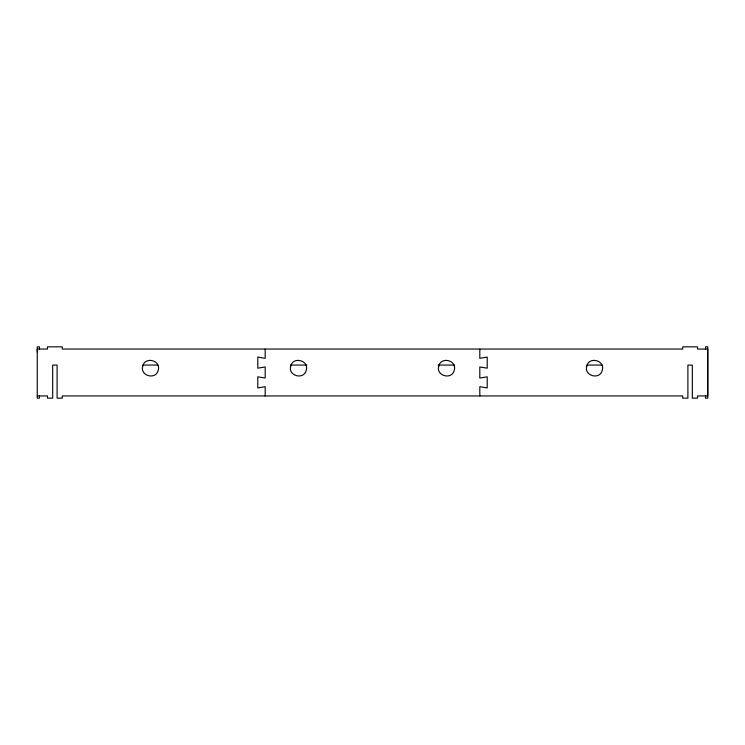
<?xml version="1.0" encoding="UTF-8"?>
<svg xmlns="http://www.w3.org/2000/svg" width="745" height="745" viewBox="0 0 745 745"><rect width="100%" height="100%" fill="white"/><g stroke="black" fill="none" stroke-linecap="round" stroke-linejoin="round"><path stroke-width="1.12" d="M37.25 351.994L37.25 349.06L47.484 349.06L47.484 346.844L62.291 346.844L62.291 349.06L682.709 349.06L682.709 346.844L697.516 346.844L697.516 349.06L707.75 349.06L707.75 395.94L697.516 395.94L697.516 398.156L692.329 398.156L692.329 365.097L687.896 365.097L687.896 398.156L682.709 398.156L682.709 395.94L62.291 395.94L62.291 398.156L57.104 398.156L57.104 365.097L52.672 365.097L52.672 398.156L47.484 398.156L47.484 395.94L37.25 395.94M142.742 365.059L157.866 365.059M290.485 365.059L306.772 365.059M438.228 365.059L454.515 365.059M587.135 365.059L602.258 365.059M705.534 349.06L705.534 346.844L707.75 346.844L707.75 398.156L705.534 398.156L705.534 395.94M479.808 349.06L479.808 358.317L487.211 357.079L487.211 368.179L479.808 366.95L479.808 378.05L487.211 376.821L487.211 387.922L479.808 386.683L479.808 395.94M265.192 349.06L265.192 358.317L257.789 357.079L257.789 368.179L265.192 366.95L265.192 378.05L257.789 376.821L257.789 387.922L265.192 386.683L265.192 395.94M39.466 349.06L39.466 346.844L37.25 346.844L37.25 398.156L39.466 398.156L39.466 395.94M142.733 366.112C139.697 375.955 155.938 380.304 158.229 370.256C161.265 360.412 145.024 356.063 142.733 366.112M290.746 366.112C287.71 375.955 303.951 380.304 306.242 370.256C309.277 360.412 293.036 356.063 290.746 366.112M438.758 366.112C435.723 375.955 451.964 380.304 454.254 370.256C457.29 360.412 441.049 356.063 438.758 366.112M586.771 366.112C583.735 375.955 599.976 380.304 602.267 370.256C605.303 360.412 589.062 356.063 586.771 366.112"/></g></svg>
